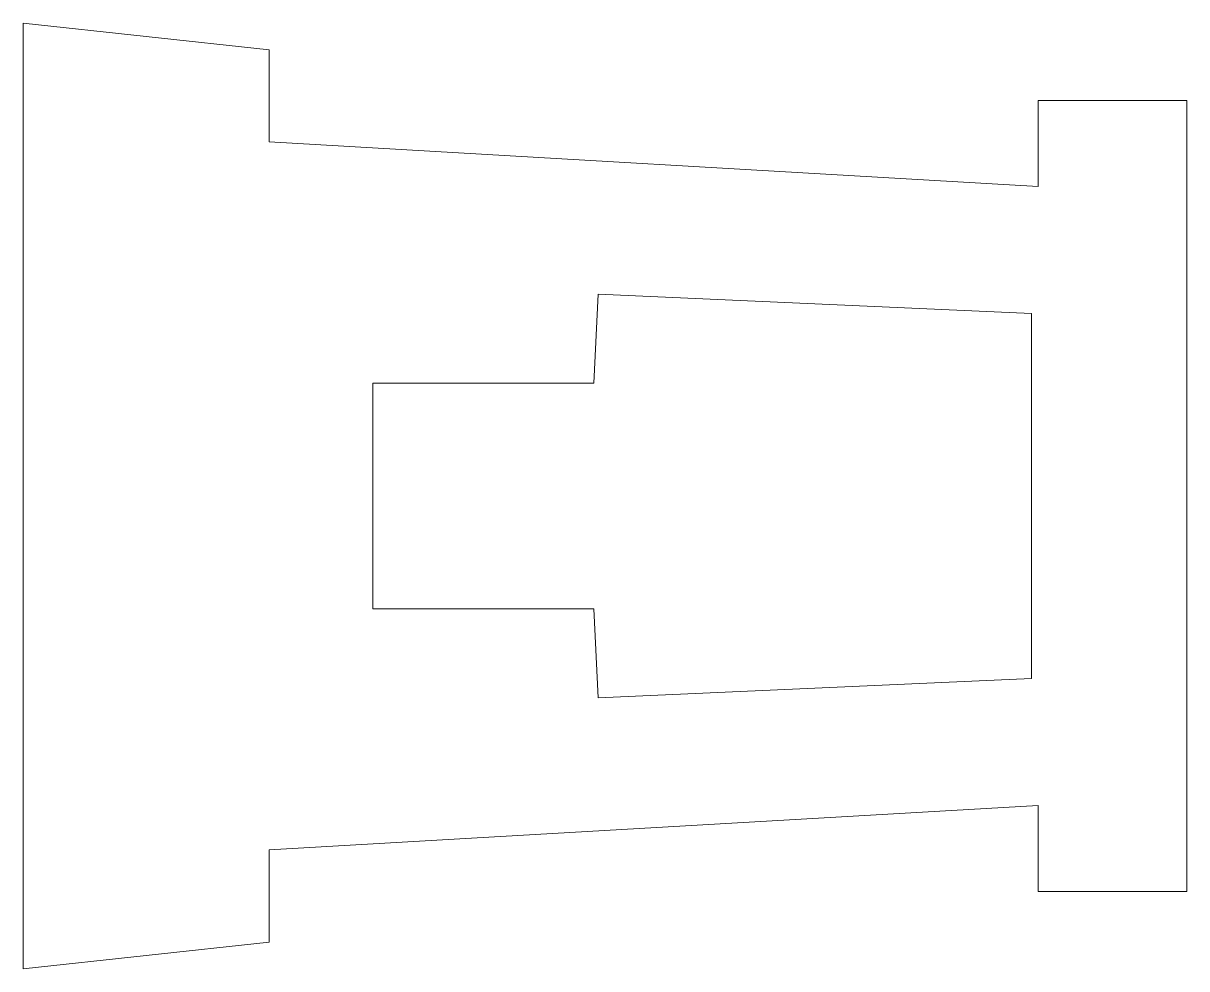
# Model space of a CAD drawing. Header units: millimetres. Extents: x 3304.2 to 3339, y 1494.1 to 1522.4.
import ezdxf

# ---------------------------------------------------------------- set-up
doc = ezdxf.new("R2010")
doc.units = ezdxf.units.MM

msp = doc.modelspace()

# ---------------------------------------------------------------- linework, layer by layer
at = {"lineweight": 20}
for points, knots in [([(3304.162, 1522.411), (3304.162, 1522.411), (3311.531, 1521.611), (3311.531, 1521.611), (3311.531, 1521.611), (3311.531, 1521.611), (3311.531, 1518.854), (3311.531, 1518.854), (3311.531, 1518.854), (3311.531, 1518.854), (3334.577, 1517.52), (3334.577, 1517.52), (3334.577, 1517.52), (3334.577, 1517.52), (3334.577, 1520.099), (3334.577, 1520.099), (3334.577, 1520.099), (3334.577, 1520.099), (3339.024, 1520.099), (3339.024, 1520.099)], [0, 0, 0, 0, 0.166667, 0.166667, 0.166667, 0.166667, 0.333333, 0.333333, 0.333333, 0.333333, 0.5, 0.5, 0.5, 0.5, 0.666667, 0.666667, 0.666667, 0.666667, 1, 1, 1, 1]), ([(3314.634, 1511.628), (3314.634, 1511.628), (3321.26, 1511.628), (3321.26, 1511.628), (3321.26, 1511.628), (3321.26, 1511.628), (3321.393, 1514.296), (3321.393, 1514.296), (3321.393, 1514.296), (3321.393, 1514.296), (3334.377, 1513.718), (3334.377, 1513.718)], [0, 0, 0, 0, 0.25, 0.25, 0.25, 0.25, 0.5, 0.5, 0.5, 0.5, 1, 1, 1, 1]), ([(3314.634, 1504.866), (3314.634, 1504.866), (3321.26, 1504.866), (3321.26, 1504.866), (3321.26, 1504.866), (3321.26, 1504.866), (3321.393, 1502.198), (3321.393, 1502.198), (3321.393, 1502.198), (3321.393, 1502.198), (3334.377, 1502.776), (3334.377, 1502.776)], [0, 0, 0, 0, 0.25, 0.25, 0.25, 0.25, 0.5, 0.5, 0.5, 0.5, 1, 1, 1, 1]), ([(3304.162, 1494.082), (3304.162, 1494.082), (3311.531, 1494.883), (3311.531, 1494.883), (3311.531, 1494.883), (3311.531, 1494.883), (3311.531, 1497.64), (3311.531, 1497.64), (3311.531, 1497.64), (3311.531, 1497.64), (3334.577, 1498.974), (3334.577, 1498.974), (3334.577, 1498.974), (3334.577, 1498.974), (3334.577, 1496.395), (3334.577, 1496.395), (3334.577, 1496.395), (3334.577, 1496.395), (3339.024, 1496.395), (3339.024, 1496.395)], [0, 0, 0, 0, 0.166667, 0.166667, 0.166667, 0.166667, 0.333333, 0.333333, 0.333333, 0.333333, 0.5, 0.5, 0.5, 0.5, 0.666667, 0.666667, 0.666667, 0.666667, 1, 1, 1, 1])]:
    msp.add_open_spline(points, degree=3, knots=knots, dxfattribs=at)
for points in [[(3304.162, 1522.411), (3304.162, 1522.411), (3304.162, 1494.082), (3304.162, 1494.082)], [(3339.024, 1520.099), (3339.024, 1520.099), (3339.024, 1496.395), (3339.024, 1496.395)], [(3334.377, 1513.718), (3334.377, 1513.718), (3334.377, 1502.776), (3334.377, 1502.776)], [(3314.634, 1511.628), (3314.634, 1511.628), (3314.634, 1504.866), (3314.634, 1504.866)]]:
    msp.add_open_spline(points, degree=3, dxfattribs=at)

doc.saveas('drawing.dxf')
